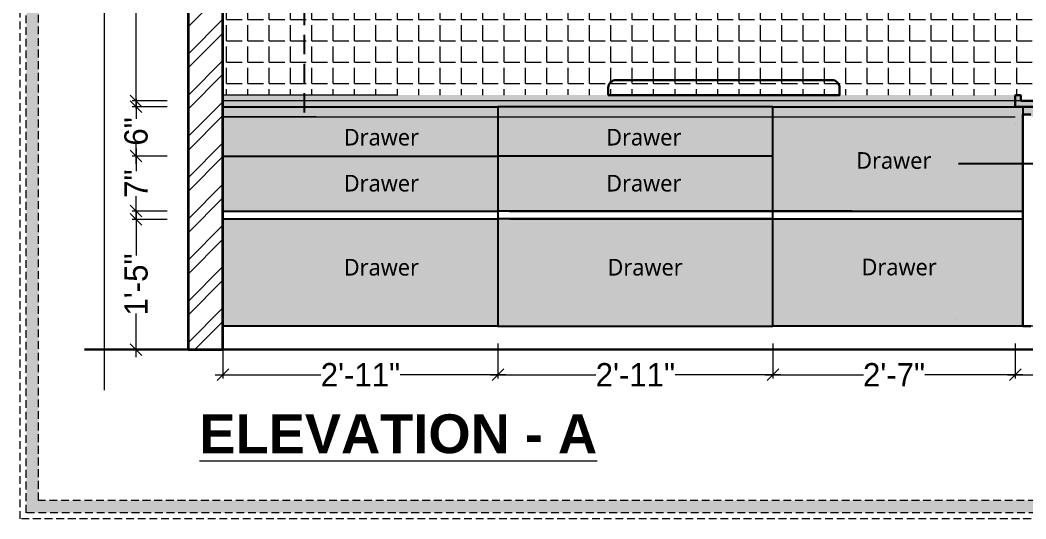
# Model space of a CAD drawing. Header units: millimetres. Extents: x 56222 to 3066687, y -650199 to -121287.
# Drawn here: x 140380.2 to 140509.6, y -184240 to -184175.8 of the extents above; entities that cross this region are included whole.
import ezdxf
from ezdxf import colors
from ezdxf.entities.mleader import LeaderData, LeaderLine
from ezdxf.math import Vec2, Vec3

# ---------------------------------------------------------------- set-up
doc = ezdxf.new("R2010")
doc.units = ezdxf.units.MM
doc.header["$MEASUREMENT"] = 0
doc.header["$PDMODE"] = 35
for name, pattern in [('DASHED', [0.75, 0.5, -0.25]), ('DASHED2', [0.375, 0.25, -0.125]), ('DASHEDX2', [1.5, 1, -0.5])]:
    doc.linetypes.add(name, pattern=pattern)
doc.layers.get('Defpoints').update_dxf_attribs({"color": 220})
doc.layers.add('AR HATCH-7', color=7, linetype='Continuous')
for name, color, linetype, lineweight in [('DIM.', 250, 'Continuous', 13), ('Dimension', 10, 'DASHEDX2', 20), ('ELEVATION', 250, 'Continuous', 9), ('FIRST FLOOR ( DW_RAIL )', 7, 'Continuous', 9), ('FURNITURE', 32, 'Continuous', 9), ('furniture dimensions', 1, 'DASHED', 0), ('SECTION ( SLAB PLine )', 104, 'Continuous', 30), ('Text', 7, 'Continuous', 15), ('wall', 7, 'Continuous', 30)]:
    doc.layers.add(name, color=color, linetype=linetype, lineweight=lineweight)
doc.layers.add('hatch', color=250, linetype='Continuous', lineweight=9, transparency=0.5)
doc.styles.add('century g', font='GOTHIC.TTF')
doc.styles.get("Standard").update_dxf_attribs({"font": 'arial.ttf', "height": 6})
doc.styles.add('style4', font='ARIALN.TTF')
doc.dimstyles.new('Archana', dxfattribs={"dimtxt": 2, "dimasz": 0.75, "dimexe": 0.5, "dimexo": 0.5, "dimgap": 0, "dimtad": 0, "dimzin": 0, "dimdsep": 46, "dimlunit": 4, "dimtxsty": 'century g', "dimblk": 'OBLIQUE', "dimcen": 0, "dimdle": 1, "dimclrd": 256, "dimclre": 256, "dimclrt": 256, "dimadec": 0, "dimazin": 0, "dimtfac": 1, "dimtofl": 0, "dimtmove": 1, "dimatfit": 3, "dimfxl": 1, "dimfxlon": 1, "dimtolj": 1, "dimtzin": 0, "dimlwd": -1, "dimlwe": -1, "dimarcsym": 0})

# ---------------------------------------------------------------- blocks, each defined once
blk = doc.blocks.new('_Oblique')
at = {"layer": 'wall', "color": 0, "lineweight": -2}
blk.add_line((-0.5, -0.5), (0.5, 0.5), dxfattribs=at)
blk = doc.blocks.new('*D204')
at = {"layer": 'Defpoints', "color": 0, "linetype": 'Continuous', "lineweight": 30, "transparency": 16777216}
for p in [(140406.27, -184215.24), (140441.67, -184215.24), (140441.67, -184221.48)]:
    blk.add_point(p, dxfattribs=at)
at = {"layer": 'furniture dimensions', "color": 5, "linetype": 'ByBlock', "transparency": 16777216}
blk.add_line((140406.27, -184217.48), (140406.27, -184221.98), dxfattribs=at)
at = {"layer": 'furniture dimensions', "color": 5, "linetype": 'Continuous', "transparency": 16777216}
for p, q in [((140441.67, -184217.48), (140441.67, -184221.98)), ((140405.27, -184221.48), (140418.86, -184221.48)), ((140442.67, -184221.48), (140429.08, -184221.48))]:
    blk.add_line(p, q, dxfattribs=at)
at = {"layer": 'furniture dimensions', "color": 5, "linetype": 'Continuous', "transparency": 16777216, "xscale": 1.5, "yscale": 1.5, "zscale": 1.5, "rotation": 180}
blk.add_blockref('_Oblique', (140406.27, -184221.48), dxfattribs=at)
at = {"layer": 'furniture dimensions', "color": 5, "linetype": 'Continuous', "transparency": 16777216, "xscale": 1.5, "yscale": 1.5, "zscale": 1.5}
blk.add_blockref('_Oblique', (140441.67, -184221.48), dxfattribs=at)
at = {"layer": 'furniture dimensions', "linetype": 'Continuous', "lineweight": 0, "transparency": 16777216, "insert": (140423.97, -184221.48), "char_height": 3, "attachment_point": 5, "style": 'century g'}
blk.add_mtext('\\A1;2\'-11"', dxfattribs=at)
blk = doc.blocks.new('*D205')
at = {"layer": 'Defpoints', "color": 0, "linetype": 'Continuous', "lineweight": 30, "transparency": 16777216}
for p in [(140441.67, -184215.24), (140477.07, -184215.24), (140477.07, -184221.48)]:
    blk.add_point(p, dxfattribs=at)
at = {"layer": 'furniture dimensions', "color": 5, "linetype": 'ByBlock', "transparency": 16777216}
blk.add_line((140441.67, -184217.48), (140441.67, -184221.98), dxfattribs=at)
at = {"layer": 'furniture dimensions', "color": 5, "linetype": 'Continuous', "transparency": 16777216}
for p, q in [((140477.07, -184217.48), (140477.07, -184221.98)), ((140440.67, -184221.48), (140454.26, -184221.48)), ((140478.07, -184221.48), (140464.48, -184221.48))]:
    blk.add_line(p, q, dxfattribs=at)
at = {"layer": 'furniture dimensions', "color": 5, "linetype": 'Continuous', "transparency": 16777216, "xscale": 1.5, "yscale": 1.5, "zscale": 1.5, "rotation": 180}
blk.add_blockref('_Oblique', (140441.67, -184221.48), dxfattribs=at)
at = {"layer": 'furniture dimensions', "color": 5, "linetype": 'Continuous', "transparency": 16777216, "xscale": 1.5, "yscale": 1.5, "zscale": 1.5}
blk.add_blockref('_Oblique', (140477.07, -184221.48), dxfattribs=at)
at = {"layer": 'furniture dimensions', "linetype": 'Continuous', "lineweight": 0, "transparency": 16777216, "insert": (140459.37, -184221.48), "char_height": 3, "attachment_point": 5, "style": 'century g'}
blk.add_mtext('\\A1;2\'-11"', dxfattribs=at)
blk = doc.blocks.new('*D206')
at = {"layer": 'Defpoints', "color": 0, "linetype": 'Continuous', "lineweight": 30, "transparency": 16777216}
for p in [(140477.07, -184215.24), (140508.27, -184215.24), (140508.27, -184221.48)]:
    blk.add_point(p, dxfattribs=at)
at = {"layer": 'furniture dimensions', "color": 5, "linetype": 'ByBlock', "transparency": 16777216}
blk.add_line((140477.07, -184217.48), (140477.07, -184221.98), dxfattribs=at)
at = {"layer": 'furniture dimensions', "color": 5, "linetype": 'Continuous', "transparency": 16777216}
for p, q in [((140508.27, -184217.48), (140508.27, -184221.98)), ((140476.07, -184221.48), (140488.72, -184221.48)), ((140509.27, -184221.48), (140496.63, -184221.48))]:
    blk.add_line(p, q, dxfattribs=at)
at = {"layer": 'furniture dimensions', "color": 5, "linetype": 'Continuous', "transparency": 16777216, "xscale": 1.5, "yscale": 1.5, "zscale": 1.5, "rotation": 180}
blk.add_blockref('_Oblique', (140477.07, -184221.48), dxfattribs=at)
at = {"layer": 'furniture dimensions', "color": 5, "linetype": 'Continuous', "transparency": 16777216, "xscale": 1.5, "yscale": 1.5, "zscale": 1.5}
blk.add_blockref('_Oblique', (140508.27, -184221.48), dxfattribs=at)
at = {"layer": 'furniture dimensions', "linetype": 'Continuous', "lineweight": 0, "transparency": 16777216, "insert": (140492.67, -184221.48), "char_height": 3, "attachment_point": 5, "style": 'century g'}
blk.add_mtext('\\A1;2\'-7"', dxfattribs=at)
blk = doc.blocks.new('*D207')
at = {"layer": 'Defpoints', "color": 0, "linetype": 'Continuous', "lineweight": 30, "transparency": 16777216}
for p in [(140508.27, -184215.24), (140535.27, -184218.24), (140535.27, -184221.48)]:
    blk.add_point(p, dxfattribs=at)
at = {"layer": 'furniture dimensions', "color": 5, "linetype": 'ByBlock', "transparency": 16777216}
blk.add_line((140508.27, -184217.48), (140508.27, -184221.98), dxfattribs=at)
at = {"layer": 'furniture dimensions', "color": 5, "linetype": 'Continuous', "transparency": 16777216}
for p, q in [((140535.27, -184218.74), (140535.27, -184221.98)), ((140507.27, -184221.48), (140517.82, -184221.48)), ((140536.27, -184221.48), (140525.73, -184221.48))]:
    blk.add_line(p, q, dxfattribs=at)
at = {"layer": 'furniture dimensions', "color": 5, "linetype": 'Continuous', "transparency": 16777216, "xscale": 1.5, "yscale": 1.5, "zscale": 1.5, "rotation": 180}
blk.add_blockref('_Oblique', (140508.27, -184221.48), dxfattribs=at)
at = {"layer": 'furniture dimensions', "color": 5, "linetype": 'Continuous', "transparency": 16777216, "xscale": 1.5, "yscale": 1.5, "zscale": 1.5}
blk.add_blockref('_Oblique', (140535.27, -184221.48), dxfattribs=at)
at = {"layer": 'furniture dimensions', "linetype": 'Continuous', "lineweight": 0, "transparency": 16777216, "insert": (140521.77, -184221.48), "char_height": 3, "attachment_point": 5, "style": 'century g'}
blk.add_mtext('\\A1;2\'-3"', dxfattribs=at)
blk = doc.blocks.new('*D208')
at = {"layer": 'Defpoints', "color": 0, "linetype": 'Continuous', "lineweight": 30, "transparency": 16777216}
for p in [(140395.09, -184201.49), (140406.27, -184201.49), (140398.85, -184218.24)]:
    blk.add_point(p, dxfattribs=at)
at = {"layer": 'furniture dimensions', "color": 5, "linetype": 'Continuous', "transparency": 16777216}
for p, q in [((140395.09, -184200.49), (140395.09, -184206.15)), ((140399.09, -184201.49), (140394.59, -184201.49)), ((140395.09, -184219.24), (140395.09, -184213.59))]:
    blk.add_line(p, q, dxfattribs=at)
at = {"layer": 'furniture dimensions', "color": 5, "linetype": 'ByBlock', "transparency": 16777216}
blk.add_line((140398.35, -184218.24), (140394.59, -184218.24), dxfattribs=at)
at = {"layer": 'furniture dimensions', "color": 5, "linetype": 'Continuous', "transparency": 16777216, "xscale": 1.5, "yscale": 1.5, "zscale": 1.5}
for p, rotation in [((140395.09, -184201.49), 90), ((140395.09, -184218.24), 270)]:
    blk.add_blockref('_Oblique', p, dxfattribs=dict(at, rotation=rotation))
at = {"layer": 'furniture dimensions', "linetype": 'Continuous', "lineweight": 0, "transparency": 16777216, "insert": (140395.09, -184209.87), "char_height": 3, "attachment_point": 5, "rotation": 90, "style": 'century g'}
blk.add_mtext('\\A1;1\'-5"', dxfattribs=at)
blk = doc.blocks.new('*D209')
at = {"layer": 'Defpoints', "color": 0, "linetype": 'Continuous', "lineweight": 30, "transparency": 16777216}
for p in [(140395.09, -184154.24), (140403.35, -184154.24), (140406.27, -184186.24)]:
    blk.add_point(p, dxfattribs=at)
at = {"layer": 'furniture dimensions', "color": 5, "linetype": 'Continuous', "transparency": 16777216}
for p, q in [((140399.09, -184154.24), (140394.59, -184154.24)), ((140395.09, -184153.24), (140395.09, -184166.29)), ((140395.09, -184187.24), (140395.09, -184174.2))]:
    blk.add_line(p, q, dxfattribs=at)
at = {"layer": 'furniture dimensions', "color": 5, "linetype": 'ByBlock', "transparency": 16777216}
blk.add_line((140399.09, -184186.24), (140394.59, -184186.24), dxfattribs=at)
at = {"layer": 'furniture dimensions', "color": 5, "linetype": 'Continuous', "transparency": 16777216, "xscale": 1.5, "yscale": 1.5, "zscale": 1.5}
for p, rotation in [((140395.09, -184154.24), 90), ((140395.09, -184186.24), 270)]:
    blk.add_blockref('_Oblique', p, dxfattribs=dict(at, rotation=rotation))
at = {"layer": 'furniture dimensions', "linetype": 'Continuous', "lineweight": 0, "transparency": 16777216, "insert": (140395.09, -184170.24), "char_height": 3, "attachment_point": 5, "rotation": 90, "style": 'century g'}
blk.add_mtext('\\A1;2\'-8"', dxfattribs=at)
blk = doc.blocks.new('*D248')
at = {"layer": 'Defpoints', "color": 0, "linetype": 'Continuous', "lineweight": 30, "transparency": 16777216}
for p in [(140395.09, -184193.35), (140406.27, -184193.35), (140406.27, -184200.43)]:
    blk.add_point(p, dxfattribs=at)
at = {"layer": 'furniture dimensions', "color": 5, "linetype": 'Continuous', "transparency": 16777216}
for p, q in [((140395.09, -184192.35), (140395.09, -184195.29)), ((140399.09, -184193.35), (140394.59, -184193.35)), ((140395.09, -184201.43), (140395.09, -184198.5))]:
    blk.add_line(p, q, dxfattribs=at)
at = {"layer": 'furniture dimensions', "color": 5, "linetype": 'ByBlock', "transparency": 16777216}
blk.add_line((140399.09, -184200.43), (140394.59, -184200.43), dxfattribs=at)
at = {"layer": 'furniture dimensions', "color": 5, "linetype": 'Continuous', "transparency": 16777216, "xscale": 1.5, "yscale": 1.5, "zscale": 1.5}
for p, rotation in [((140395.09, -184193.35), 90), ((140395.09, -184200.43), 270)]:
    blk.add_blockref('_Oblique', p, dxfattribs=dict(at, rotation=rotation))
at = {"layer": 'furniture dimensions', "linetype": 'Continuous', "lineweight": 0, "transparency": 16777216, "insert": (140395.09, -184196.89), "char_height": 3, "attachment_point": 5, "rotation": 90, "style": 'century g'}
blk.add_mtext('\\A1;7"', dxfattribs=at)
blk = doc.blocks.new('*D249')
at = {"layer": 'Defpoints', "color": 0, "linetype": 'Continuous', "lineweight": 30, "transparency": 16777216}
for p in [(140395.09, -184186.99), (140406.27, -184186.99), (140406.27, -184193.35)]:
    blk.add_point(p, dxfattribs=at)
at = {"layer": 'furniture dimensions', "color": 5, "linetype": 'Continuous', "transparency": 16777216}
for p, q in [((140395.09, -184185.99), (140395.09, -184188.56)), ((140399.09, -184186.99), (140394.59, -184186.99)), ((140395.09, -184194.35), (140395.09, -184191.79))]:
    blk.add_line(p, q, dxfattribs=at)
at = {"layer": 'furniture dimensions', "color": 5, "linetype": 'ByBlock', "transparency": 16777216}
blk.add_line((140399.09, -184193.35), (140394.59, -184193.35), dxfattribs=at)
at = {"layer": 'furniture dimensions', "color": 5, "linetype": 'Continuous', "transparency": 16777216, "xscale": 1.5, "yscale": 1.5, "zscale": 1.5}
for p, rotation in [((140395.09, -184186.99), 90), ((140395.09, -184193.35), 270)]:
    blk.add_blockref('_Oblique', p, dxfattribs=dict(at, rotation=rotation))
at = {"layer": 'furniture dimensions', "linetype": 'Continuous', "lineweight": 0, "transparency": 16777216, "insert": (140395.09, -184190.17), "char_height": 3, "attachment_point": 5, "rotation": 90, "style": 'century g'}
blk.add_mtext('\\A1;6"', dxfattribs=at)

msp = doc.modelspace()

# ---------------------------------------------------------------- hatches: boundary and pattern name
at = {"layer": 'AR HATCH-7', "lineweight": 18, "true_color": 0x939598, "transparency": 33554687}
h = msp.add_hatch(dxfattribs=at)
h.set_pattern_fill('ANSI32', color=252, scale=10)
h.set_pattern_definition([(45, (1918.578, 0), (-2.65165043, 2.65165043), []), (45, (1920.346, 0), (-2.65165043, 2.65165043), [])])
h.paths.add_polyline_path([(140406.27, -184154.24), (140401.77, -184154.24), (140401.77, -184218.24), (140406.27, -184218.24)])
at = {"layer": 'Dimension', "true_color": 0xd39e00}
h = msp.add_hatch(color=42, dxfattribs=at)
h.paths.add_polyline_path([(140380.94, -184080.11), (140380.94, -184239.24), (140607.01, -184239.24), (140607.01, -184080.11)])
h.paths.add_polyline_path([(140382.53, -184081.7), (140605.43, -184081.7), (140605.43, -184237.65), (140382.53, -184237.65)], flags=16)
at = {"layer": 'FURNITURE', "lineweight": 18, "true_color": 0xc7c8ca, "transparency": 33554687}
h = msp.add_hatch(dxfattribs=at)
h.set_pattern_fill('ANGLE', color=9, scale=10)
h.set_pattern_definition([(0, (-11.03, 0), (0, 2.75), [2, -0.75]), (90, (-11.03, 0), (-2.75, 2e-16), [2, -0.75])])
h.paths.add_polyline_path([(140535.27, -184169.61), (140510.36, -184169.61), (140506.77, -184167.91), (140506.77, -184174.24), (140434.77, -184174.24), (140434.77, -184160.24), (140422.87, -184160.24), (140416.77, -184160.24), (140416.77, -184185.51), (140446.77, -184185.48), (140446.77, -184185.48), (140487.27, -184185.51), (140508.98, -184185.55), (140535.27, -184186.24)])
h.paths.add_polyline_path([(140535.27, -184160.24), (140529.27, -184160.24), (140529.27, -184169.61), (140535.27, -184169.61)])
h.paths.add_polyline_path([(140529.27, -184160.24), (140518.73, -184160.24), (140506.77, -184160.24), (140506.77, -184167.91), (140510.36, -184169.61), (140529.27, -184169.61)], flags=17)
h.paths.add_polyline_path([(140416.77, -184160.24), (140406.27, -184160.24), (140406.27, -184185.49), (140416.77, -184185.49)])
at = {"layer": 'FURNITURE', "lineweight": 0, "true_color": 0x636466, "transparency": 33554687}
h = msp.add_hatch(color=251, dxfattribs=at)
h.dxf.hatch_style = 1
h.paths.add_polyline_path([(140508.99, -184185.49), (140508.99, -184185.49), (140508.99, -184186.24), (140508.99, -184186.24)])
h.paths.add_polyline_path([(140508.99, -184185.49), (140406.27, -184185.49), (140406.27, -184186.24), (140508.99, -184186.24)])
at = {"layer": 'FURNITURE', "lineweight": 0, "true_color": 0x939598, "transparency": 33554687}
h = msp.add_hatch(color=252, dxfattribs=at)
h.dxf.hatch_style = 1
h.paths.add_polyline_path([(140535.27, -184186.24), (140510.02, -184186.24), (140510.02, -184186.99), (140535.27, -184186.99)])
h.paths.add_polyline_path([(140510.02, -184186.24), (140406.27, -184186.24), (140406.27, -184186.99), (140510.02, -184186.99)])
at = {"layer": 'FURNITURE', "lineweight": 0, "true_color": 0x000000, "transparency": 33554687}
h = msp.add_hatch(color=18, dxfattribs=at)
h.dxf.hatch_style = 1
edge = h.paths.add_edge_path()
edge.add_line((140511.02, -184186.99), (140511.02, -184186.99))
edge.add_line((140511.02, -184186.99), (140406.27, -184186.99))
edge.add_line((140406.27, -184186.99), (140406.27, -184188.28))
edge.add_line((140406.27, -184188.28), (140509.27, -184188.28))
edge.add_line((140509.27, -184188.28), (140509.27, -184187.99))
edge.add_line((140509.27, -184187.99), (140510.27, -184187.99))
edge.add_line((140510.27, -184187.99), (140510.27, -184188.28))
edge.add_line((140510.27, -184188.28), (140510.89, -184188.28))
edge.add_arc((140510.82, -184188.09), 0.2, 290.202, 360)
edge.add_line((140511.02, -184188.09), (140511.02, -184186.99))
at = {"layer": 'FURNITURE', "lineweight": 30, "true_color": 0xc8a668, "transparency": 33554559}
h = msp.add_hatch(color=43, dxfattribs=at)
h.dxf.hatch_style = 1
h.paths.add_polyline_path([(140477.07, -184201.43), (140477.07, -184215.24), (140508.27, -184215.24), (140509.27, -184215.24), (140509.27, -184214.24), (140509.27, -184201.43)])
h.paths.add_polyline_path([(140509.27, -184186.99), (140508.99, -184186.99), (140508.27, -184186.99), (140477.07, -184186.99), (140477.07, -184200.43), (140509.27, -184200.43)])
h = msp.add_hatch(color=43, dxfattribs=at)
h.dxf.hatch_style = 1
h.paths.add_polyline_path([(140441.67, -184201.43), (140406.27, -184201.43), (140406.27, -184215.24), (140441.67, -184215.24)])
h.paths.add_polyline_path([(140441.67, -184193.35), (140406.27, -184193.35), (140406.27, -184200.43), (140441.67, -184200.43)])
h.paths.add_polyline_path([(140441.67, -184188.28), (140406.27, -184188.28), (140406.27, -184193.35), (140441.67, -184193.35)])
h.paths.add_polyline_path([(140477.07, -184188.28), (140441.67, -184188.28), (140441.67, -184193.35), (140477.07, -184193.35)])
h.paths.add_polyline_path([(140477.07, -184193.35), (140441.67, -184193.35), (140441.67, -184200.43), (140477.07, -184200.43)])
h = msp.add_hatch(color=43, dxfattribs=at)
h.dxf.hatch_style = 1
h.paths.add_polyline_path([(140477.07, -184201.43), (140441.67, -184201.43), (140441.67, -184215.24), (140477.07, -184215.24)])

# ---------------------------------------------------------------- linework, layer by layer
at = {"layer": 'Dimension', "color": 42, "true_color": 0xd39e00, "elevation": 0.12}
for points in [[(140380.15, -184079.32), (140607.81, -184079.32), (140607.81, -184240.03), (140380.15, -184240.03)], [(140380.94, -184080.11), (140607.01, -184080.11), (140607.01, -184239.24), (140380.94, -184239.24)], [(140382.53, -184081.7), (140605.43, -184081.7), (140605.43, -184237.65), (140382.53, -184237.65)]]:
    msp.add_lwpolyline(points, close=True, dxfattribs=at)
at = {"layer": 'ELEVATION', "lineweight": 30}
msp.add_lwpolyline([(140455.88, -184185.49), (140455.88, -184184.56, -0.414214), (140456.88, -184183.56), (140484.66, -184183.56, -0.414214), (140485.66, -184184.56), (140485.66, -184185.49)], format="xyb", close=True, dxfattribs=at)
at = {"layer": 'FIRST FLOOR ( DW_RAIL )', "lineweight": 0}
msp.add_line((140511.26, -184215.24), (140508.27, -184215.24), dxfattribs=at)
at = {"layer": 'FURNITURE', "color": 9, "linetype": 'DASHED2', "lineweight": 25, "ltscale": 10, "true_color": 0xc7c8ca}
msp.add_line((140416.77, -184187.74), (140416.77, -184094.24), dxfattribs=at)
at = {"layer": 'FURNITURE', "lineweight": 0}
for p, q in [((140428.77, -184185.49), (140406.27, -184185.49)), ((140535.27, -184186.24), (140406.27, -184186.24)), ((140508.27, -184186.24), (140508.27, -184186.24)), ((140406.27, -184188.28), (140406.27, -184186.99)), ((140406.27, -184215.24), (140406.27, -184187.74)), ((140406.27, -184188.28), (140508.27, -184188.28)), ((140418.27, -184188.28), (140406.27, -184188.28)), ((140508.27, -184189.28), (140508.27, -184189.28)), ((140406.27, -184215.24), (140509.27, -184215.24)), ((140500.58, -184214.24), (140500.58, -184214.24))]:
    msp.add_line(p, q, dxfattribs=at)
at = {"layer": 'FURNITURE', "lineweight": 30, "ltscale": 0.4}
for p, q in [((140508.89, -184185.49), (140508.37, -184185.49)), ((140508.99, -184186.24), (140535.27, -184186.23)), ((140508.99, -184186.99), (140535.27, -184186.99)), ((140509.27, -184215.24), (140509.27, -184187.99)), ((140510.27, -184187.99), (140509.27, -184187.99)), ((140509.27, -184215.24), (140510.27, -184215.24))]:
    msp.add_line(p, q, dxfattribs=at)
at = {"layer": 'FURNITURE', "color": 0, "lineweight": 0}
msp.add_line((140406.27, -184186.99), (140535.27, -184186.99), dxfattribs=at)
at = {"layer": 'FURNITURE', "lineweight": -3}
for p in [(140406.27, -184193.35), (140477.07, -184193.36)]:
    msp.add_line(p, (140441.67, -184193.35), dxfattribs=at)
at = {"layer": 'FURNITURE', "lineweight": 25}
for p, q in [((140406.27, -184200.43), (140441.67, -184200.43)), ((140487.27, -184200.43), (140441.67, -184200.43)), ((140443.17, -184200.43), (140509.27, -184200.43)), ((140406.27, -184201.43), (140441.67, -184201.43)), ((140477.07, -184201.43), (140441.67, -184201.43)), ((140443.17, -184201.43), (140509.27, -184201.43))]:
    msp.add_line(p, q, dxfattribs=at)
at = {"layer": 'FURNITURE', "lineweight": 30, "ltscale": 0.4}
msp.add_lwpolyline([(140508.99, -184186.24), (140508.99, -184185.59, 0.414214), (140508.89, -184185.49), (140508.37, -184185.49, 0.414214), (140508.27, -184185.59), (140508.27, -184186.99), (140508.99, -184186.99)], format="xyb", dxfattribs=at)
at = {"layer": 'FURNITURE', "lineweight": 25}
for points in [[(140406.27, -184186.99), (140441.67, -184186.99), (140441.67, -184215.24), (140406.27, -184215.24)], [(140477.07, -184186.99), (140441.67, -184186.99), (140441.67, -184215.24), (140477.07, -184215.24)], [(140477.07, -184186.99), (140509.27, -184186.99), (140509.27, -184215.24), (140477.07, -184215.24)]]:
    msp.add_lwpolyline(points, close=True, dxfattribs=at)
at = {"layer": 'FURNITURE', "lineweight": 30, "ltscale": 0.4}
msp.add_lwpolyline([(140509.27, -184214.24), (140509.27, -184214.24), (140509.27, -184215.24)], dxfattribs=at)
at = {"layer": 'furniture dimensions', "lineweight": 0}
for p, q in [((140418.27, -184215.24), (140441.67, -184215.24)), ((140443.17, -184215.24), (140508.27, -184215.24))]:
    msp.add_line(p, q, dxfattribs=at)
at = {"layer": 'hatch', "lineweight": 35, "transparency": 33554687}
msp.add_lwpolyline([(140401.77, -184154.24), (140401.77, -184218.24), (140406.27, -184218.24), (140406.27, -184154.24)], dxfattribs=at)
at = {"layer": 'SECTION ( SLAB PLine )', "color": 1}
msp.add_line((140547.79, -184218.24), (140388.45, -184218.24), dxfattribs=at)
at = {"layer": 'Text', "color": 251, "linetype": 'Continuous', "lineweight": 0, "true_color": 0x636466}
msp.add_lwpolyline([(140390.97, -184083.29), (140390.97, -184152.48), (140389.71, -184153.26), (140392.14, -184153.51), (140390.97, -184154.35), (140390.97, -184223.48)], dxfattribs=at)

# ---------------------------------------------------------------- texts
at = {"layer": 'DIM.', "color": 1, "insert": (140403.23, -184226.58), "char_height": 5, "attachment_point": 1}
msp.add_mtext_dynamic_manual_height_columns('{\\fArial|b1|i0|c0|p34;\\LELEVATION - A}', width=111.5588, gutter_width=1, heights=[0], dxfattribs=at)
at = {"layer": 'Text', "ltscale": 20, "char_height": 2.1436, "width": 39.2778, "attachment_point": 1}
for insert in [(140421.83, -184189.84), (140455.61, -184189.84), (140487.8, -184192.84), (140421.83, -184195.76), (140455.61, -184195.76), (140421.83, -184206.58), (140455.78, -184206.58), (140488.49, -184206.55)]:
    msp.add_mtext('{\\fMalgun Gothic|b0|i0|c0|p34;\\C1;Drawer}', dxfattribs=dict(at, insert=insert))

# ---------------------------------------------------------------- dimensions: what is measured, and where the dimension line sits
at = {"layer": 'furniture dimensions', "color": 5, "linetype": 'Continuous', "lineweight": 0}
for base, p1, p2, picture, middle in [((140395.09, -184154.24), (140406.27, -184186.24), (140403.35, -184154.24), '*D209', (140395.09, -184170.24)), ((140395.09, -184186.99), (140406.27, -184193.35), (140406.27, -184186.99), '*D249', (140395.09, -184190.17)), ((140395.09, -184193.35), (140406.27, -184200.43), (140406.27, -184193.35), '*D248', (140395.09, -184196.89)), ((140395.09, -184201.49), (140398.85, -184218.24), (140406.27, -184201.49), '*D208', (140395.09, -184209.87))]:
    dim = msp.add_linear_dim(base=base, p1=p1, p2=p2, angle=90, dimstyle='Archana', override={"dimtxt": 3, "dimasz": 1.5, "dimdec": 0, "dimclrd": 5, "dimclre": 5, "dimfxl": 4}, dxfattribs=at)
    dim.commit()
    dim.dimension.update_dxf_attribs({"geometry": picture, "text_midpoint": middle})
for base, p1, p2, picture, middle in [((140441.67, -184221.48), (140406.27, -184215.24), (140441.67, -184215.24), '*D204', (140423.97, -184221.48)), ((140477.07, -184221.48), (140441.67, -184215.24), (140477.07, -184215.24), '*D205', (140459.37, -184221.48)), ((140508.27, -184221.48), (140477.07, -184215.24), (140508.27, -184215.24), '*D206', (140492.67, -184221.48)), ((140535.27, -184221.48), (140508.27, -184215.24), (140535.27, -184218.24), '*D207', (140521.77, -184221.48))]:
    dim = msp.add_linear_dim(base=base, p1=p1, p2=p2, dimstyle='Archana', override={"dimtxt": 3, "dimasz": 1.5, "dimdec": 0, "dimclrd": 5, "dimclre": 5, "dimfxl": 4}, dxfattribs=at)
    dim.commit()
    dim.dimension.update_dxf_attribs({"geometry": picture, "text_midpoint": middle})

# ---------------------------------------------------------------- leaders
at = {"layer": 'Text', "color": 1, "lineweight": 0, "ltscale": 20}
ml = msp.add_multileader_mtext('Standard', dxfattribs=at)
ml.set_content('Acrylic/veneer/ \\PPU_Drawer\\Pfinished', color=1, style='style4')
ml.set_leader_properties()
ml.build(insert=Vec2(0, 0))
ml.multileader.update_dxf_attribs({"dogleg_length": 2.02, "arrow_head_size": 2})
ctx = ml.context
ctx.base_point, ctx.char_height, ctx.arrow_head_size, ctx.landing_gap_size, ctx.plane_origin = Vec3(140549.96, -184194.29), 3, 2, 0.4, Vec3(140482.92, -184194.29)
notes = []
notes.append((ctx, [(0, (1, 1, 0), (140547.93, -184194.29), (1, 0), 2.02, [(0, [(140498.99, -184194.29)], 0, [])])]))
ctx.mtext.insert = Vec3(140550.36, -184192.77)
for ctx, leaders in notes:
    for number, flags, end, landing, length, lines in leaders:
        leader = LeaderData()
        leader.index, (leader.has_last_leader_line, leader.has_dogleg_vector, leader.attachment_direction) = number, flags
        leader.last_leader_point, leader.dogleg_vector, leader.dogleg_length = Vec3(end), Vec3(landing), length
        for number, points, colour, breaks in lines:
            line = LeaderLine()
            line.index, line.vertices, line.color, line.breaks = number, Vec3.list(points), colors.encode_raw_color(colour), breaks
            leader.lines.append(line)
        ctx.leaders.append(leader)

doc.saveas('drawing.dxf')
